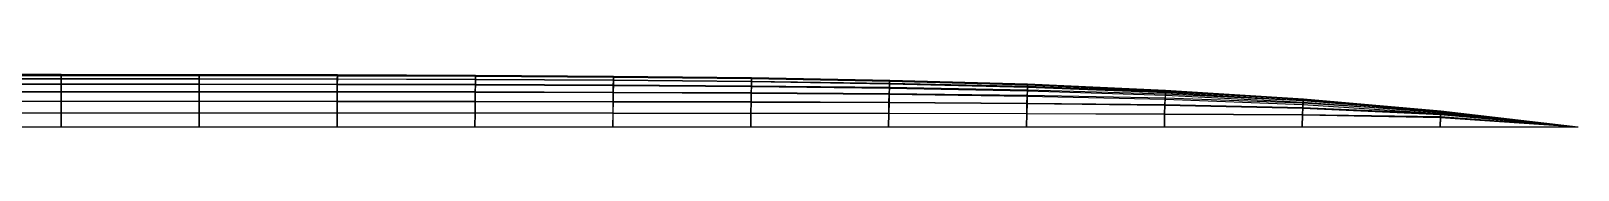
# Model space of a CAD drawing. Header units: metres. Extents: x 0 to 40, y 0 to 0.7.
# Drawn here: x 19.6 to 40, y 0 to 0.69 of the extents above; entities that cross this region are included whole.
import ezdxf

# ---------------------------------------------------------------- set-up
doc = ezdxf.new("R2010")
doc.units = ezdxf.units.M
doc.layers.add('Deflected structure', color=30, linetype='Continuous')
doc.layers.add('Original structure', color=3, linetype='Continuous')

msp = doc.modelspace()

# ---------------------------------------------------------------- linework, layer by layer
at = {"layer": 'Deflected structure'}
for p, q in [((18.179, 0.691, 12.499), (20, 0.692, 12.499)), ((18.18, 0.678, 14.288), (20, 0.679, 14.288)), ((18.18, 0.676, 10.709), (20, 0.677, 10.709)), ((18.18, 0.636, 16.077), (20, 0.637, 16.077)), ((18.18, 0.633, 8.921), (20, 0.634, 8.921)), ((20, 0.677, 10.709), (20, 0.692, 12.499)), ((20, 0.692, 12.499), (20, 0.679, 14.288)), ((20, 0.692, 12.499), (21.821, 0.691, 12.499)), ((20, 0.679, 14.288), (20, 0.637, 16.077)), ((20, 0.679, 14.288), (21.82, 0.678, 14.288)), ((20, 0.634, 8.921), (20, 0.677, 10.709)), ((20, 0.677, 10.709), (21.82, 0.676, 10.709)), ((20, 0.637, 16.077), (20, 0.566, 17.865)), ((20, 0.637, 16.077), (21.82, 0.636, 16.077)), ((20, 0.562, 7.133), (20, 0.634, 8.921)), ((20, 0.634, 8.921), (21.82, 0.633, 8.921)), ((21.82, 0.676, 10.709), (21.821, 0.691, 12.499)), ((21.821, 0.691, 12.499), (21.82, 0.678, 14.288)), ((21.82, 0.678, 14.288), (21.82, 0.636, 16.077)), ((21.82, 0.678, 14.288), (23.641, 0.675, 14.288)), ((21.82, 0.633, 8.921), (21.82, 0.676, 10.709)), ((21.82, 0.676, 10.709), (23.641, 0.673, 10.709)), ((21.82, 0.636, 16.077), (21.82, 0.565, 17.865)), ((21.82, 0.636, 16.077), (23.641, 0.634, 16.077)), ((21.82, 0.561, 7.133), (21.82, 0.633, 8.921)), ((21.82, 0.633, 8.921), (23.64, 0.63, 8.921)), ((21.821, 0.691, 12.499), (23.641, 0.688, 12.499)), ((23.64, 0.63, 8.921), (23.641, 0.673, 10.709)), ((23.641, 0.634, 16.077), (23.64, 0.563, 17.865)), ((23.64, 0.559, 7.133), (23.64, 0.63, 8.921)), ((23.64, 0.63, 8.921), (25.461, 0.624, 8.921)), ((23.641, 0.673, 10.709), (23.641, 0.688, 12.499)), ((23.641, 0.688, 12.499), (23.641, 0.675, 14.288)), ((23.641, 0.688, 12.499), (25.461, 0.681, 12.499)), ((23.641, 0.675, 14.288), (23.641, 0.634, 16.077)), ((23.641, 0.675, 14.288), (25.461, 0.668, 14.288)), ((23.641, 0.673, 10.709), (25.461, 0.666, 10.709)), ((23.641, 0.634, 16.077), (25.461, 0.628, 16.077)), ((25.461, 0.628, 16.077), (25.46, 0.56, 17.865)), ((25.46, 0.554, 7.133), (25.461, 0.624, 8.921)), ((25.461, 0.666, 10.709), (25.461, 0.681, 12.499)), ((25.461, 0.681, 12.499), (25.461, 0.668, 14.288)), ((25.461, 0.681, 12.499), (27.282, 0.669, 12.499)), ((25.461, 0.668, 14.288), (25.461, 0.628, 16.077)), ((25.461, 0.668, 14.288), (27.282, 0.657, 14.288)), ((25.461, 0.624, 8.921), (25.461, 0.666, 10.709)), ((25.461, 0.666, 10.709), (27.282, 0.654, 10.71)), ((25.461, 0.628, 16.077), (27.281, 0.619, 16.077)), ((25.461, 0.624, 8.921), (27.281, 0.614, 8.921)), ((27.279, 0.546, 7.133), (27.281, 0.614, 8.921)), ((27.281, 0.619, 16.077), (27.28, 0.553, 17.865)), ((27.282, 0.657, 14.288), (27.281, 0.619, 16.077)), ((27.281, 0.614, 8.921), (27.282, 0.654, 10.71)), ((27.281, 0.619, 16.077), (29.102, 0.603, 16.076)), ((27.281, 0.614, 8.921), (29.101, 0.597, 8.921)), ((27.282, 0.654, 10.71), (27.282, 0.669, 12.499)), ((27.282, 0.669, 12.499), (27.282, 0.657, 14.288)), ((27.282, 0.669, 12.499), (29.102, 0.649, 12.499)), ((27.282, 0.657, 14.288), (29.102, 0.639, 14.288)), ((27.282, 0.654, 10.71), (29.102, 0.635, 10.71)), ((29.101, 0.597, 8.921), (29.102, 0.635, 10.71)), ((29.102, 0.635, 10.71), (29.102, 0.649, 12.499)), ((29.102, 0.649, 12.499), (29.102, 0.639, 14.288)), ((29.102, 0.649, 12.499), (30.923, 0.616, 12.499)), ((29.102, 0.639, 14.288), (29.102, 0.603, 16.076)), ((29.102, 0.639, 14.288), (30.922, 0.608, 14.288)), ((29.102, 0.635, 10.71), (30.922, 0.603, 10.71)), ((30.922, 0.603, 10.71), (30.923, 0.616, 12.499)), ((30.923, 0.616, 12.499), (30.922, 0.608, 14.288)), ((30.923, 0.616, 12.499), (32.742, 0.564, 12.499)), ((18.18, 0.565, 17.865), (20, 0.566, 17.865)), ((18.18, 0.561, 7.133), (20, 0.562, 7.133)), ((18.18, 0.466, 19.652), (20, 0.467, 19.652)), ((18.18, 0.462, 5.347), (20, 0.462, 5.347)), ((20, 0.566, 17.865), (20, 0.467, 19.652)), ((20, 0.566, 17.865), (21.82, 0.565, 17.865)), ((20, 0.462, 5.347), (20, 0.562, 7.133)), ((20, 0.562, 7.133), (21.82, 0.561, 7.133)), ((20, 0.467, 19.652), (20, 0.339, 21.437)), ((20, 0.467, 19.652), (21.82, 0.466, 19.652)), ((20, 0.336, 3.562), (20, 0.462, 5.347)), ((20, 0.462, 5.347), (21.82, 0.462, 5.347)), ((21.82, 0.466, 19.652), (21.819, 0.339, 21.437)), ((21.819, 0.336, 3.562), (21.82, 0.462, 5.347)), ((21.82, 0.565, 17.865), (21.82, 0.466, 19.652)), ((21.82, 0.565, 17.865), (23.64, 0.563, 17.865)), ((21.82, 0.462, 5.347), (21.82, 0.561, 7.133)), ((21.82, 0.561, 7.133), (23.64, 0.559, 7.133)), ((21.82, 0.466, 19.652), (23.639, 0.465, 19.652)), ((21.82, 0.462, 5.347), (23.639, 0.46, 5.347)), ((23.639, 0.465, 19.652), (23.638, 0.338, 21.437)), ((23.638, 0.335, 3.562), (23.639, 0.46, 5.347)), ((23.64, 0.563, 17.865), (23.639, 0.465, 19.652)), ((23.639, 0.46, 5.347), (23.64, 0.559, 7.133)), ((23.639, 0.465, 19.652), (25.459, 0.463, 19.652)), ((23.639, 0.46, 5.347), (25.458, 0.457, 5.347)), ((23.64, 0.563, 17.865), (25.46, 0.56, 17.865)), ((23.64, 0.559, 7.133), (25.46, 0.554, 7.133)), ((25.459, 0.463, 19.652), (25.457, 0.337, 21.437)), ((25.457, 0.333, 3.562), (25.458, 0.457, 5.347)), ((25.458, 0.457, 5.347), (25.46, 0.554, 7.133)), ((25.458, 0.457, 5.347), (27.278, 0.452, 5.347)), ((25.46, 0.56, 17.865), (25.459, 0.463, 19.652)), ((25.459, 0.463, 19.652), (27.279, 0.458, 19.652)), ((25.46, 0.56, 17.865), (27.28, 0.553, 17.865)), ((25.46, 0.554, 7.133), (27.279, 0.546, 7.133)), ((27.276, 0.33, 3.562), (27.278, 0.452, 5.347)), ((27.279, 0.458, 19.652), (27.277, 0.335, 21.437)), ((27.278, 0.452, 5.347), (27.279, 0.546, 7.133)), ((27.278, 0.452, 5.347), (29.097, 0.443, 5.347)), ((27.28, 0.553, 17.865), (27.279, 0.458, 19.652)), ((27.279, 0.546, 7.133), (29.099, 0.533, 7.134)), ((27.279, 0.458, 19.652), (29.098, 0.451, 19.651)), ((27.28, 0.553, 17.865), (29.1, 0.541, 17.864)), ((29.095, 0.326, 3.562), (29.097, 0.443, 5.347)), ((29.098, 0.451, 19.651), (29.096, 0.331, 21.437)), ((29.097, 0.443, 5.347), (29.099, 0.533, 7.134)), ((29.097, 0.443, 5.347), (30.917, 0.428, 5.347)), ((29.1, 0.541, 17.864), (29.098, 0.451, 19.651)), ((29.098, 0.451, 19.651), (30.918, 0.438, 19.651)), ((29.099, 0.533, 7.134), (29.101, 0.597, 8.921)), ((29.099, 0.533, 7.134), (30.919, 0.511, 7.134)), ((29.102, 0.603, 16.076), (29.1, 0.541, 17.864)), ((29.1, 0.541, 17.864), (30.92, 0.522, 17.864)), ((29.101, 0.597, 8.921), (30.921, 0.568, 8.922)), ((29.102, 0.603, 16.076), (30.922, 0.577, 16.076)), ((30.914, 0.318, 3.562), (30.917, 0.428, 5.347)), ((30.918, 0.438, 19.651), (30.915, 0.324, 21.437)), ((30.917, 0.428, 5.347), (30.919, 0.511, 7.134)), ((30.917, 0.428, 5.347), (32.736, 0.404, 5.348)), ((30.92, 0.522, 17.864), (30.918, 0.438, 19.651)), ((30.918, 0.438, 19.651), (32.737, 0.417, 19.651)), ((30.919, 0.511, 7.134), (30.921, 0.568, 8.922)), ((30.919, 0.511, 7.134), (32.739, 0.475, 7.135)), ((30.922, 0.577, 16.076), (30.92, 0.522, 17.864)), ((30.92, 0.522, 17.864), (32.74, 0.489, 17.863)), ((30.921, 0.568, 8.922), (30.922, 0.603, 10.71)), ((30.921, 0.568, 8.922), (32.74, 0.523, 8.922)), ((30.922, 0.608, 14.288), (30.922, 0.577, 16.076)), ((30.922, 0.608, 14.288), (32.742, 0.559, 14.287)), ((30.922, 0.603, 10.71), (32.742, 0.552, 10.711)), ((30.922, 0.577, 16.076), (32.742, 0.535, 16.076)), ((32.737, 0.417, 19.651), (32.734, 0.313, 21.436)), ((32.736, 0.404, 5.348), (32.739, 0.475, 7.135)), ((32.74, 0.489, 17.863), (32.737, 0.417, 19.651)), ((32.737, 0.417, 19.651), (34.557, 0.38, 19.65)), ((32.739, 0.475, 7.135), (32.74, 0.523, 8.922)), ((32.739, 0.475, 7.135), (34.558, 0.416, 7.136)), ((32.74, 0.523, 8.922), (32.742, 0.552, 10.711)), ((32.742, 0.535, 16.076), (32.74, 0.489, 17.863)), ((32.74, 0.523, 8.922), (34.559, 0.452, 8.923)), ((32.74, 0.489, 17.863), (34.559, 0.435, 17.862)), ((32.742, 0.552, 10.711), (32.742, 0.564, 12.499)), ((32.742, 0.564, 12.499), (32.742, 0.559, 14.287)), ((32.742, 0.564, 12.499), (34.561, 0.484, 12.499)), ((32.742, 0.559, 14.287), (32.742, 0.535, 16.076)), ((32.742, 0.559, 14.287), (34.561, 0.482, 14.287)), ((32.742, 0.552, 10.711), (34.56, 0.474, 10.711)), ((32.742, 0.535, 16.076), (34.561, 0.467, 16.075)), ((34.555, 0.363, 5.349), (34.558, 0.416, 7.136)), ((34.559, 0.435, 17.862), (34.557, 0.38, 19.65)), ((34.558, 0.416, 7.136), (34.559, 0.452, 8.923)), ((34.558, 0.416, 7.136), (36.375, 0.324, 7.138)), ((34.559, 0.452, 8.923), (34.56, 0.474, 10.711)), ((34.561, 0.467, 16.075), (34.559, 0.435, 17.862)), ((34.559, 0.452, 8.923), (36.376, 0.345, 8.924)), ((34.559, 0.435, 17.862), (36.377, 0.347, 17.861)), ((34.56, 0.474, 10.711), (34.561, 0.484, 12.499)), ((34.56, 0.474, 10.711), (36.377, 0.359, 10.712)), ((34.561, 0.484, 12.499), (34.561, 0.482, 14.287)), ((34.561, 0.484, 12.499), (36.378, 0.367, 12.499)), ((34.561, 0.482, 14.287), (34.561, 0.467, 16.075)), ((34.561, 0.482, 14.287), (36.378, 0.368, 14.286)), ((34.561, 0.467, 16.075), (36.378, 0.363, 16.073)), ((18.181, 0.339, 21.437), (20, 0.339, 21.437)), ((18.181, 0.336, 3.562), (20, 0.336, 3.562)), ((20, 0.339, 21.437), (20, 0.183, 23.22)), ((20, 0.339, 21.437), (21.819, 0.339, 21.437)), ((20, 0.183, 1.78), (20, 0.336, 3.562)), ((20, 0.336, 3.562), (21.819, 0.336, 3.562)), ((21.819, 0.339, 21.437), (21.819, 0.183, 23.22)), ((21.819, 0.339, 21.437), (23.638, 0.338, 21.437)), ((21.819, 0.183, 1.78), (21.819, 0.336, 3.562)), ((21.819, 0.336, 3.562), (23.638, 0.335, 3.562)), ((23.638, 0.338, 21.437), (23.637, 0.183, 23.22)), ((23.637, 0.182, 1.78), (23.638, 0.335, 3.562)), ((23.638, 0.338, 21.437), (25.457, 0.337, 21.437)), ((23.638, 0.335, 3.562), (25.457, 0.333, 3.562)), ((25.457, 0.337, 21.437), (25.456, 0.182, 23.22)), ((25.456, 0.182, 1.78), (25.457, 0.333, 3.562)), ((25.457, 0.337, 21.437), (27.277, 0.335, 21.437)), ((25.457, 0.333, 3.562), (27.276, 0.33, 3.562)), ((27.277, 0.335, 21.437), (27.274, 0.182, 23.22)), ((27.275, 0.181, 1.78), (27.276, 0.33, 3.562)), ((27.276, 0.33, 3.562), (29.095, 0.326, 3.562)), ((27.277, 0.335, 21.437), (29.096, 0.331, 21.437)), ((29.096, 0.331, 21.437), (29.093, 0.18, 23.22)), ((29.093, 0.179, 1.78), (29.095, 0.326, 3.562)), ((29.095, 0.326, 3.562), (30.914, 0.318, 3.562)), ((29.096, 0.331, 21.437), (30.915, 0.324, 21.437)), ((30.915, 0.324, 21.437), (30.912, 0.178, 23.22)), ((30.912, 0.177, 1.78), (30.914, 0.318, 3.562)), ((30.914, 0.318, 3.562), (32.733, 0.306, 3.563)), ((30.915, 0.324, 21.437), (32.734, 0.313, 21.436)), ((32.734, 0.313, 21.436), (32.73, 0.174, 23.22)), ((32.731, 0.174, 1.78), (32.733, 0.306, 3.563)), ((32.733, 0.306, 3.563), (32.736, 0.404, 5.348)), ((32.733, 0.306, 3.563), (34.552, 0.285, 3.563)), ((32.734, 0.313, 21.436), (34.553, 0.293, 21.436)), ((32.736, 0.404, 5.348), (34.555, 0.363, 5.349)), ((34.553, 0.293, 21.436), (34.549, 0.168, 23.22)), ((34.549, 0.169, 1.779), (34.552, 0.285, 3.563)), ((34.552, 0.285, 3.563), (34.555, 0.363, 5.349)), ((34.552, 0.285, 3.563), (36.371, 0.245, 3.564)), ((34.557, 0.38, 19.65), (34.553, 0.293, 21.436)), ((34.553, 0.293, 21.436), (36.372, 0.256, 21.434)), ((34.555, 0.363, 5.349), (36.373, 0.292, 5.351)), ((34.557, 0.38, 19.65), (36.375, 0.315, 19.648)), ((36.372, 0.256, 21.434), (36.367, 0.155, 23.219)), ((36.368, 0.161, 1.78), (36.371, 0.245, 3.564)), ((36.371, 0.245, 3.564), (36.373, 0.292, 5.351)), ((36.371, 0.245, 3.564), (38.188, 0.161, 3.567)), ((36.375, 0.315, 19.648), (36.372, 0.256, 21.434)), ((36.372, 0.256, 21.434), (38.189, 0.176, 21.431)), ((36.373, 0.292, 5.351), (36.375, 0.324, 7.138)), ((36.373, 0.292, 5.351), (38.189, 0.175, 5.353)), ((36.377, 0.347, 17.861), (36.375, 0.315, 19.648)), ((36.375, 0.324, 7.138), (36.376, 0.345, 8.924)), ((36.375, 0.324, 7.138), (38.19, 0.187, 7.139)), ((36.375, 0.315, 19.648), (38.191, 0.197, 19.645)), ((36.376, 0.345, 8.924), (36.377, 0.359, 10.712)), ((36.376, 0.345, 8.924), (38.19, 0.196, 8.926)), ((36.377, 0.359, 10.712), (36.378, 0.367, 12.499)), ((36.378, 0.363, 16.073), (36.377, 0.347, 17.861)), ((36.377, 0.359, 10.712), (38.191, 0.203, 10.712)), ((36.377, 0.347, 17.861), (38.192, 0.206, 17.858)), ((36.378, 0.367, 12.499), (36.378, 0.368, 14.286)), ((36.378, 0.368, 14.286), (36.378, 0.363, 16.073)), ((36.378, 0.368, 14.286), (38.192, 0.209, 14.285)), ((36.378, 0.367, 12.499), (38.191, 0.207, 12.498)), ((36.378, 0.363, 16.073), (38.192, 0.209, 16.071)), ((38.191, 0.207, 12.498), (38.192, 0.209, 14.285)), ((38.191, 0.203, 10.712), (38.191, 0.207, 12.498)), ((38.191, 0.207, 12.498), (40, 0, 12.5)), ((38.192, 0.206, 17.858), (38.191, 0.197, 19.645)), ((38.192, 0.209, 14.285), (38.192, 0.209, 16.071)), ((38.192, 0.209, 16.071), (38.192, 0.206, 17.858)), ((38.192, 0.209, 14.285), (40, 0, 14.286)), ((38.192, 0.209, 16.071), (40, 0, 16.071)), ((38.192, 0.206, 17.858), (40, 0, 17.857)), ((18.181, 0.183, 1.78), (20, 0.183, 1.78)), ((18.181, 0.183, 23.22), (20, 0.183, 23.22)), ((20, 0), (20, 0.183, 1.78)), ((20, 0.183, 23.22), (20, 0, 25)), ((20, 0.183, 1.78), (21.819, 0.183, 1.78)), ((20, 0.183, 23.22), (21.819, 0.183, 23.22)), ((21.818, 0), (21.819, 0.183, 1.78)), ((21.819, 0.183, 23.22), (21.818, 0, 25)), ((21.819, 0.183, 1.78), (23.637, 0.182, 1.78)), ((21.819, 0.183, 23.22), (23.637, 0.183, 23.22)), ((23.637, 0.183, 23.22), (23.636, 0, 25)), ((23.636, 0), (23.637, 0.182, 1.78)), ((23.637, 0.183, 23.22), (25.456, 0.182, 23.22)), ((23.637, 0.182, 1.78), (25.456, 0.182, 1.78)), ((25.454, 0), (25.456, 0.182, 1.78)), ((25.456, 0.182, 23.22), (25.454, 0, 25)), ((25.456, 0.182, 1.78), (27.275, 0.181, 1.78)), ((25.456, 0.182, 23.22), (27.274, 0.182, 23.22)), ((27.274, 0.182, 23.22), (27.273, 0, 25)), ((27.273, 0), (27.275, 0.181, 1.78)), ((27.274, 0.182, 23.22), (29.093, 0.18, 23.22)), ((27.275, 0.181, 1.78), (29.093, 0.179, 1.78)), ((29.093, 0.18, 23.22), (29.091, 0, 25)), ((29.091, 0), (29.093, 0.179, 1.78)), ((29.093, 0.18, 23.22), (30.912, 0.178, 23.22)), ((29.093, 0.179, 1.78), (30.912, 0.177, 1.78)), ((30.912, 0.178, 23.22), (30.909, 0, 25)), ((30.909, 0), (30.912, 0.177, 1.78)), ((30.912, 0.178, 23.22), (32.73, 0.174, 23.22)), ((30.912, 0.177, 1.78), (32.731, 0.174, 1.78)), ((32.727, 0), (32.731, 0.174, 1.78)), ((32.73, 0.174, 23.22), (32.727, 0, 25)), ((32.73, 0.174, 23.22), (34.549, 0.168, 23.22)), ((32.731, 0.174, 1.78), (34.549, 0.169, 1.779)), ((34.545, 0), (34.549, 0.169, 1.779)), ((34.549, 0.168, 23.22), (34.545, 0, 25)), ((34.549, 0.169, 1.779), (36.368, 0.161, 1.78)), ((34.549, 0.168, 23.22), (36.367, 0.155, 23.219)), ((36.364, 0), (36.368, 0.161, 1.78)), ((36.367, 0.155, 23.219), (36.364, 0, 25)), ((36.367, 0.155, 23.219), (38.186, 0.123, 23.217)), ((36.368, 0.161, 1.78), (38.186, 0.134, 1.781)), ((38.182, 0), (38.186, 0.134, 1.781)), ((38.186, 0.123, 23.217), (38.182, 0, 25)), ((38.189, 0.176, 21.431), (38.186, 0.123, 23.217)), ((38.186, 0.134, 1.781), (38.188, 0.161, 3.567)), ((38.186, 0.134, 1.781), (40, 0, 1.786)), ((38.186, 0.123, 23.217), (40, 0, 23.214)), ((38.188, 0.161, 3.567), (38.189, 0.175, 5.353)), ((38.188, 0.161, 3.567), (40, 0, 3.571)), ((38.191, 0.197, 19.645), (38.189, 0.176, 21.431)), ((38.189, 0.175, 5.353), (38.19, 0.187, 7.139)), ((38.189, 0.176, 21.431), (40, 0, 21.429)), ((38.189, 0.175, 5.353), (40, 0, 5.357)), ((38.19, 0.196, 8.926), (38.191, 0.203, 10.712)), ((38.19, 0.187, 7.139), (38.19, 0.196, 8.926)), ((38.19, 0.196, 8.926), (40, 0, 8.929)), ((38.19, 0.187, 7.139), (40, 0, 7.143)), ((38.191, 0.203, 10.712), (40, 0, 10.714)), ((38.191, 0.197, 19.645), (40, 0, 19.643))]:
    msp.add_line(p, q, dxfattribs=at)
at = {"layer": 'Original structure'}
for p, q in [((18.182, 0, 1.786), (20, 0, 1.786)), ((18.182, 0, 3.571), (20, 0, 3.571)), ((18.182, 0, 5.357), (20, 0, 5.357)), ((18.182, 0, 7.143), (20, 0, 7.143)), ((18.182, 0, 8.929), (20, 0, 8.929)), ((18.182, 0, 10.714), (20, 0, 10.714)), ((18.182, 0, 12.5), (20, 0, 12.5)), ((18.182, 0, 14.286), (20, 0, 14.286)), ((18.182, 0, 16.071), (20, 0, 16.071)), ((18.182, 0, 17.857), (20, 0, 17.857)), ((18.182, 0, 19.643), (20, 0, 19.643)), ((18.182, 0, 21.429), (20, 0, 21.429)), ((18.182, 0, 23.214), (20, 0, 23.214)), ((20, 0), (20, 0, 1.786)), ((20, 0, 1.786), (20, 0, 3.571)), ((20, 0, 3.571), (20, 0, 5.357)), ((20, 0, 5.357), (20, 0, 7.143)), ((20, 0, 7.143), (20, 0, 8.929)), ((20, 0, 8.929), (20, 0, 10.714)), ((20, 0, 10.714), (20, 0, 12.5)), ((20, 0, 12.5), (20, 0, 14.286)), ((20, 0, 14.286), (20, 0, 16.071)), ((20, 0, 16.071), (20, 0, 17.857)), ((20, 0, 17.857), (20, 0, 19.643)), ((20, 0, 19.643), (20, 0, 21.429)), ((20, 0, 21.429), (20, 0, 23.214)), ((20, 0, 23.214), (20, 0, 25)), ((20, 0, 1.786), (21.818, 0, 1.786)), ((20, 0, 3.571), (21.818, 0, 3.571)), ((20, 0, 5.357), (21.818, 0, 5.357)), ((20, 0, 7.143), (21.818, 0, 7.143)), ((20, 0, 8.929), (21.818, 0, 8.929)), ((20, 0, 10.714), (21.818, 0, 10.714)), ((20, 0, 12.5), (21.818, 0, 12.5)), ((20, 0, 14.286), (21.818, 0, 14.286)), ((20, 0, 16.071), (21.818, 0, 16.071)), ((20, 0, 17.857), (21.818, 0, 17.857)), ((20, 0, 19.643), (21.818, 0, 19.643)), ((20, 0, 21.429), (21.818, 0, 21.429)), ((20, 0, 23.214), (21.818, 0, 23.214)), ((21.818, 0), (21.818, 0, 1.786)), ((21.818, 0, 1.786), (21.818, 0, 3.571)), ((21.818, 0, 3.571), (21.818, 0, 5.357)), ((21.818, 0, 5.357), (21.818, 0, 7.143)), ((21.818, 0, 7.143), (21.818, 0, 8.929)), ((21.818, 0, 8.929), (21.818, 0, 10.714)), ((21.818, 0, 10.714), (21.818, 0, 12.5)), ((21.818, 0, 12.5), (21.818, 0, 14.286)), ((21.818, 0, 14.286), (21.818, 0, 16.071)), ((21.818, 0, 16.071), (21.818, 0, 17.857)), ((21.818, 0, 17.857), (21.818, 0, 19.643)), ((21.818, 0, 19.643), (21.818, 0, 21.429)), ((21.818, 0, 21.429), (21.818, 0, 23.214)), ((21.818, 0, 23.214), (21.818, 0, 25)), ((21.818, 0, 1.786), (23.636, 0, 1.786)), ((21.818, 0, 3.571), (23.636, 0, 3.571)), ((21.818, 0, 5.357), (23.636, 0, 5.357)), ((21.818, 0, 7.143), (23.636, 0, 7.143)), ((21.818, 0, 8.929), (23.636, 0, 8.929)), ((21.818, 0, 10.714), (23.636, 0, 10.714)), ((21.818, 0, 12.5), (23.636, 0, 12.5)), ((21.818, 0, 14.286), (23.636, 0, 14.286)), ((21.818, 0, 16.071), (23.636, 0, 16.071)), ((21.818, 0, 17.857), (23.636, 0, 17.857)), ((21.818, 0, 19.643), (23.636, 0, 19.643)), ((21.818, 0, 21.429), (23.636, 0, 21.429)), ((21.818, 0, 23.214), (23.636, 0, 23.214)), ((23.636, 0), (23.636, 0, 1.786)), ((23.636, 0, 1.786), (23.636, 0, 3.571)), ((23.636, 0, 3.571), (23.636, 0, 5.357)), ((23.636, 0, 5.357), (23.636, 0, 7.143)), ((23.636, 0, 7.143), (23.636, 0, 8.929)), ((23.636, 0, 8.929), (23.636, 0, 10.714)), ((23.636, 0, 10.714), (23.636, 0, 12.5)), ((23.636, 0, 12.5), (23.636, 0, 14.286)), ((23.636, 0, 14.286), (23.636, 0, 16.071)), ((23.636, 0, 16.071), (23.636, 0, 17.857)), ((23.636, 0, 17.857), (23.636, 0, 19.643)), ((23.636, 0, 19.643), (23.636, 0, 21.429)), ((23.636, 0, 21.429), (23.636, 0, 23.214)), ((23.636, 0, 23.214), (23.636, 0, 25)), ((23.636, 0, 1.786), (25.454, 0, 1.786)), ((23.636, 0, 3.571), (25.454, 0, 3.571)), ((23.636, 0, 5.357), (25.454, 0, 5.357)), ((23.636, 0, 7.143), (25.454, 0, 7.143)), ((23.636, 0, 8.929), (25.454, 0, 8.929)), ((23.636, 0, 10.714), (25.454, 0, 10.714)), ((23.636, 0, 12.5), (25.454, 0, 12.5)), ((23.636, 0, 14.286), (25.454, 0, 14.286)), ((23.636, 0, 16.071), (25.454, 0, 16.071)), ((23.636, 0, 17.857), (25.454, 0, 17.857)), ((23.636, 0, 19.643), (25.454, 0, 19.643)), ((23.636, 0, 21.429), (25.454, 0, 21.429)), ((23.636, 0, 23.214), (25.454, 0, 23.214)), ((25.454, 0), (25.454, 0, 1.786)), ((25.454, 0, 1.786), (25.454, 0, 3.571)), ((25.454, 0, 3.571), (25.454, 0, 5.357)), ((25.454, 0, 5.357), (25.454, 0, 7.143)), ((25.454, 0, 7.143), (25.454, 0, 8.929)), ((25.454, 0, 8.929), (25.454, 0, 10.714)), ((25.454, 0, 10.714), (25.454, 0, 12.5)), ((25.454, 0, 12.5), (25.454, 0, 14.286)), ((25.454, 0, 14.286), (25.454, 0, 16.071)), ((25.454, 0, 16.071), (25.454, 0, 17.857)), ((25.454, 0, 17.857), (25.454, 0, 19.643)), ((25.454, 0, 19.643), (25.454, 0, 21.429)), ((25.454, 0, 21.429), (25.454, 0, 23.214)), ((25.454, 0, 23.214), (25.454, 0, 25)), ((25.454, 0, 1.786), (27.273, 0, 1.786)), ((25.454, 0, 3.571), (27.273, 0, 3.571)), ((25.454, 0, 5.357), (27.273, 0, 5.357)), ((25.454, 0, 7.143), (27.273, 0, 7.143)), ((25.454, 0, 8.929), (27.273, 0, 8.929)), ((25.454, 0, 10.714), (27.273, 0, 10.714)), ((25.454, 0, 12.5), (27.273, 0, 12.5)), ((25.454, 0, 14.286), (27.273, 0, 14.286)), ((25.454, 0, 16.071), (27.273, 0, 16.071)), ((25.454, 0, 17.857), (27.273, 0, 17.857)), ((25.454, 0, 19.643), (27.273, 0, 19.643)), ((25.454, 0, 21.429), (27.273, 0, 21.429)), ((25.454, 0, 23.214), (27.273, 0, 23.214)), ((27.273, 0), (27.273, 0, 1.786)), ((27.273, 0, 1.786), (27.273, 0, 3.571)), ((27.273, 0, 3.571), (27.273, 0, 5.357)), ((27.273, 0, 5.357), (27.273, 0, 7.143)), ((27.273, 0, 7.143), (27.273, 0, 8.929)), ((27.273, 0, 8.929), (27.273, 0, 10.714)), ((27.273, 0, 10.714), (27.273, 0, 12.5)), ((27.273, 0, 12.5), (27.273, 0, 14.286)), ((27.273, 0, 14.286), (27.273, 0, 16.071)), ((27.273, 0, 16.071), (27.273, 0, 17.857)), ((27.273, 0, 17.857), (27.273, 0, 19.643)), ((27.273, 0, 19.643), (27.273, 0, 21.429)), ((27.273, 0, 21.429), (27.273, 0, 23.214)), ((27.273, 0, 23.214), (27.273, 0, 25)), ((27.273, 0, 1.786), (29.091, 0, 1.786)), ((27.273, 0, 3.571), (29.091, 0, 3.571)), ((27.273, 0, 5.357), (29.091, 0, 5.357)), ((27.273, 0, 7.143), (29.091, 0, 7.143)), ((27.273, 0, 8.929), (29.091, 0, 8.929)), ((27.273, 0, 10.714), (29.091, 0, 10.714)), ((27.273, 0, 12.5), (29.091, 0, 12.5)), ((27.273, 0, 14.286), (29.091, 0, 14.286)), ((27.273, 0, 16.071), (29.091, 0, 16.071)), ((27.273, 0, 17.857), (29.091, 0, 17.857)), ((27.273, 0, 19.643), (29.091, 0, 19.643)), ((27.273, 0, 21.429), (29.091, 0, 21.429)), ((27.273, 0, 23.214), (29.091, 0, 23.214)), ((29.091, 0), (29.091, 0, 1.786)), ((29.091, 0, 1.786), (29.091, 0, 3.571)), ((29.091, 0, 3.571), (29.091, 0, 5.357)), ((29.091, 0, 5.357), (29.091, 0, 7.143)), ((29.091, 0, 7.143), (29.091, 0, 8.929)), ((29.091, 0, 8.929), (29.091, 0, 10.714)), ((29.091, 0, 10.714), (29.091, 0, 12.5)), ((29.091, 0, 12.5), (29.091, 0, 14.286)), ((29.091, 0, 14.286), (29.091, 0, 16.071)), ((29.091, 0, 16.071), (29.091, 0, 17.857)), ((29.091, 0, 17.857), (29.091, 0, 19.643)), ((29.091, 0, 19.643), (29.091, 0, 21.429)), ((29.091, 0, 21.429), (29.091, 0, 23.214)), ((29.091, 0, 23.214), (29.091, 0, 25)), ((29.091, 0, 1.786), (30.909, 0, 1.786)), ((29.091, 0, 3.571), (30.909, 0, 3.571)), ((29.091, 0, 5.357), (30.909, 0, 5.357)), ((29.091, 0, 7.143), (30.909, 0, 7.143)), ((29.091, 0, 8.929), (30.909, 0, 8.929)), ((29.091, 0, 10.714), (30.909, 0, 10.714)), ((29.091, 0, 12.5), (30.909, 0, 12.5)), ((29.091, 0, 14.286), (30.909, 0, 14.286)), ((29.091, 0, 16.071), (30.909, 0, 16.071)), ((29.091, 0, 17.857), (30.909, 0, 17.857)), ((29.091, 0, 19.643), (30.909, 0, 19.643)), ((29.091, 0, 21.429), (30.909, 0, 21.429)), ((29.091, 0, 23.214), (30.909, 0, 23.214)), ((30.909, 0), (30.909, 0, 1.786)), ((30.909, 0, 1.786), (30.909, 0, 3.571)), ((30.909, 0, 3.571), (30.909, 0, 5.357)), ((30.909, 0, 5.357), (30.909, 0, 7.143)), ((30.909, 0, 7.143), (30.909, 0, 8.929)), ((30.909, 0, 8.929), (30.909, 0, 10.714)), ((30.909, 0, 10.714), (30.909, 0, 12.5)), ((30.909, 0, 12.5), (30.909, 0, 14.286)), ((30.909, 0, 14.286), (30.909, 0, 16.071)), ((30.909, 0, 16.071), (30.909, 0, 17.857)), ((30.909, 0, 17.857), (30.909, 0, 19.643)), ((30.909, 0, 19.643), (30.909, 0, 21.429)), ((30.909, 0, 21.429), (30.909, 0, 23.214)), ((30.909, 0, 23.214), (30.909, 0, 25)), ((30.909, 0, 1.786), (32.727, 0, 1.786)), ((30.909, 0, 3.571), (32.727, 0, 3.571)), ((30.909, 0, 5.357), (32.727, 0, 5.357)), ((30.909, 0, 7.143), (32.727, 0, 7.143)), ((30.909, 0, 8.929), (32.727, 0, 8.929)), ((30.909, 0, 10.714), (32.727, 0, 10.714)), ((30.909, 0, 12.5), (32.727, 0, 12.5)), ((30.909, 0, 14.286), (32.727, 0, 14.286)), ((30.909, 0, 16.071), (32.727, 0, 16.071)), ((30.909, 0, 17.857), (32.727, 0, 17.857)), ((30.909, 0, 19.643), (32.727, 0, 19.643)), ((30.909, 0, 21.429), (32.727, 0, 21.429)), ((30.909, 0, 23.214), (32.727, 0, 23.214)), ((32.727, 0), (32.727, 0, 1.786)), ((32.727, 0, 1.786), (32.727, 0, 3.571)), ((32.727, 0, 3.571), (32.727, 0, 5.357)), ((32.727, 0, 5.357), (32.727, 0, 7.143)), ((32.727, 0, 7.143), (32.727, 0, 8.929)), ((32.727, 0, 8.929), (32.727, 0, 10.714)), ((32.727, 0, 10.714), (32.727, 0, 12.5)), ((32.727, 0, 12.5), (32.727, 0, 14.286)), ((32.727, 0, 14.286), (32.727, 0, 16.071)), ((32.727, 0, 16.071), (32.727, 0, 17.857)), ((32.727, 0, 17.857), (32.727, 0, 19.643)), ((32.727, 0, 19.643), (32.727, 0, 21.429)), ((32.727, 0, 21.429), (32.727, 0, 23.214)), ((32.727, 0, 23.214), (32.727, 0, 25)), ((32.727, 0, 1.786), (34.545, 0, 1.786)), ((32.727, 0, 3.571), (34.545, 0, 3.571)), ((32.727, 0, 5.357), (34.545, 0, 5.357)), ((32.727, 0, 7.143), (34.545, 0, 7.143)), ((32.727, 0, 8.929), (34.545, 0, 8.929)), ((32.727, 0, 10.714), (34.545, 0, 10.714)), ((32.727, 0, 12.5), (34.545, 0, 12.5)), ((32.727, 0, 14.286), (34.545, 0, 14.286)), ((32.727, 0, 16.071), (34.545, 0, 16.071)), ((32.727, 0, 17.857), (34.545, 0, 17.857)), ((32.727, 0, 19.643), (34.545, 0, 19.643)), ((32.727, 0, 21.429), (34.545, 0, 21.429)), ((32.727, 0, 23.214), (34.545, 0, 23.214)), ((34.545, 0), (34.545, 0, 1.786)), ((34.545, 0, 1.786), (34.545, 0, 3.571)), ((34.545, 0, 3.571), (34.545, 0, 5.357)), ((34.545, 0, 5.357), (34.545, 0, 7.143)), ((34.545, 0, 7.143), (34.545, 0, 8.929)), ((34.545, 0, 8.929), (34.545, 0, 10.714)), ((34.545, 0, 10.714), (34.545, 0, 12.5)), ((34.545, 0, 12.5), (34.545, 0, 14.286)), ((34.545, 0, 14.286), (34.545, 0, 16.071)), ((34.545, 0, 16.071), (34.545, 0, 17.857)), ((34.545, 0, 17.857), (34.545, 0, 19.643)), ((34.545, 0, 19.643), (34.545, 0, 21.429)), ((34.545, 0, 21.429), (34.545, 0, 23.214)), ((34.545, 0, 23.214), (34.545, 0, 25)), ((34.545, 0, 1.786), (36.364, 0, 1.786)), ((34.545, 0, 3.571), (36.364, 0, 3.571)), ((34.545, 0, 5.357), (36.364, 0, 5.357)), ((34.545, 0, 7.143), (36.364, 0, 7.143)), ((34.545, 0, 8.929), (36.364, 0, 8.929)), ((34.545, 0, 10.714), (36.364, 0, 10.714)), ((34.545, 0, 12.5), (36.364, 0, 12.5)), ((34.545, 0, 14.286), (36.364, 0, 14.286)), ((34.545, 0, 16.071), (36.364, 0, 16.071)), ((34.545, 0, 17.857), (36.364, 0, 17.857)), ((34.545, 0, 19.643), (36.364, 0, 19.643)), ((34.545, 0, 21.429), (36.364, 0, 21.429)), ((34.545, 0, 23.214), (36.364, 0, 23.214)), ((36.364, 0), (36.364, 0, 1.786)), ((36.364, 0, 1.786), (36.364, 0, 3.571)), ((36.364, 0, 3.571), (36.364, 0, 5.357)), ((36.364, 0, 5.357), (36.364, 0, 7.143)), ((36.364, 0, 7.143), (36.364, 0, 8.929)), ((36.364, 0, 8.929), (36.364, 0, 10.714)), ((36.364, 0, 10.714), (36.364, 0, 12.5)), ((36.364, 0, 12.5), (36.364, 0, 14.286)), ((36.364, 0, 14.286), (36.364, 0, 16.071)), ((36.364, 0, 16.071), (36.364, 0, 17.857)), ((36.364, 0, 17.857), (36.364, 0, 19.643)), ((36.364, 0, 19.643), (36.364, 0, 21.429)), ((36.364, 0, 21.429), (36.364, 0, 23.214)), ((36.364, 0, 23.214), (36.364, 0, 25)), ((36.364, 0, 1.786), (38.182, 0, 1.786)), ((36.364, 0, 3.571), (38.182, 0, 3.571)), ((36.364, 0, 5.357), (38.182, 0, 5.357)), ((36.364, 0, 7.143), (38.182, 0, 7.143)), ((36.364, 0, 8.929), (38.182, 0, 8.929)), ((36.364, 0, 10.714), (38.182, 0, 10.714)), ((36.364, 0, 12.5), (38.182, 0, 12.5)), ((36.364, 0, 14.286), (38.182, 0, 14.286)), ((36.364, 0, 16.071), (38.182, 0, 16.071)), ((36.364, 0, 17.857), (38.182, 0, 17.857)), ((36.364, 0, 19.643), (38.182, 0, 19.643)), ((36.364, 0, 21.429), (38.182, 0, 21.429)), ((36.364, 0, 23.214), (38.182, 0, 23.214)), ((38.182, 0), (38.182, 0, 1.786)), ((38.182, 0, 1.786), (38.182, 0, 3.571)), ((38.182, 0, 3.571), (38.182, 0, 5.357)), ((38.182, 0, 5.357), (38.182, 0, 7.143)), ((38.182, 0, 7.143), (38.182, 0, 8.929)), ((38.182, 0, 8.929), (38.182, 0, 10.714)), ((38.182, 0, 10.714), (38.182, 0, 12.5)), ((38.182, 0, 12.5), (38.182, 0, 14.286)), ((38.182, 0, 14.286), (38.182, 0, 16.071)), ((38.182, 0, 16.071), (38.182, 0, 17.857)), ((38.182, 0, 17.857), (38.182, 0, 19.643)), ((38.182, 0, 19.643), (38.182, 0, 21.429)), ((38.182, 0, 21.429), (38.182, 0, 23.214)), ((38.182, 0, 23.214), (38.182, 0, 25)), ((38.182, 0, 1.786), (40, 0, 1.786)), ((38.182, 0, 3.571), (40, 0, 3.571)), ((38.182, 0, 5.357), (40, 0, 5.357)), ((38.182, 0, 7.143), (40, 0, 7.143)), ((38.182, 0, 8.929), (40, 0, 8.929)), ((38.182, 0, 10.714), (40, 0, 10.714)), ((38.182, 0, 12.5), (40, 0, 12.5)), ((38.182, 0, 14.286), (40, 0, 14.286)), ((38.182, 0, 16.071), (40, 0, 16.071)), ((38.182, 0, 17.857), (40, 0, 17.857)), ((38.182, 0, 19.643), (40, 0, 19.643)), ((38.182, 0, 21.429), (40, 0, 21.429)), ((38.182, 0, 23.214), (40, 0, 23.214))]:
    msp.add_line(p, q, dxfattribs=at)

doc.saveas('drawing.dxf')
